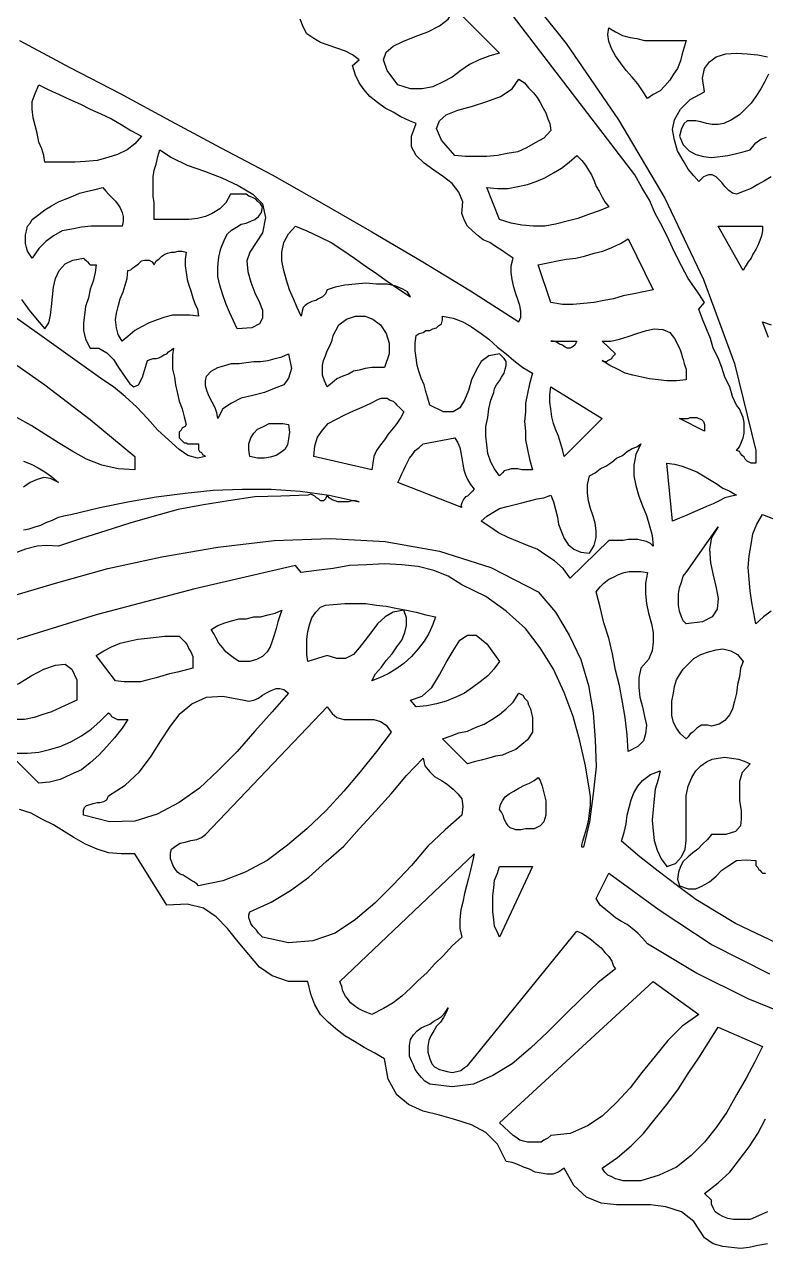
# Model space of a CAD drawing. Extents: x 0.03 to 9.22, y 0.02 to 5.11.
# Drawn here: x 7.614 to 8.38, y 0.022 to 1.288 of the extents above; entities that cross this region are included whole.
import ezdxf

# ---------------------------------------------------------------- set-up
doc = ezdxf.new("R2010")
doc.units = 0
doc.layers.add('1', color=7, linetype='Continuous')

msp = doc.modelspace()

# ---------------------------------------------------------------- linework, layer by layer
for points in [[(7.609, 1.271), (7.661, 1.243), (7.713, 1.216), (7.765, 1.188), (7.817, 1.16), (7.87, 1.132), (7.921, 1.103), (7.973, 1.073), (8.024, 1.043), (8.075, 1.012), (8.125, 0.98), (8.127, 0.985), (8.127, 0.991), (8.126, 0.997), (8.124, 1.003), (8.122, 1.009), (8.12, 1.016), (8.118, 1.024), (8.117, 1.031), (8.117, 1.038), (8.119, 1.046), (8.113, 1.05), (8.107, 1.054), (8.101, 1.058), (8.095, 1.062), (8.088, 1.065), (8.083, 1.069), (8.077, 1.074), (8.072, 1.079), (8.069, 1.085), (8.066, 1.092), (8.067, 1.104), (8.063, 1.114), (8.056, 1.123), (8.047, 1.13), (8.037, 1.137), (8.027, 1.144), (8.019, 1.152), (8.014, 1.161), (8.014, 1.172), (8.019, 1.185), (8.012, 1.188), (8.003, 1.192), (7.995, 1.197), (7.987, 1.201), (7.979, 1.207), (7.971, 1.213), (7.965, 1.22), (7.96, 1.227), (7.956, 1.235), (7.953, 1.245), (7.96, 1.251), (7.953, 1.256), (7.946, 1.26), (7.937, 1.263), (7.928, 1.266), (7.92, 1.269), (7.913, 1.273), (7.906, 1.278), (7.902, 1.285), (7.899, 1.293)], [(8.382, 0.027), (8.372, 0.025), (8.363, 0.023), (8.354, 0.022), (8.345, 0.023), (8.336, 0.024), (8.326, 0.027), (8.317, 0.033), (8.306, 0.05), (8.293, 0.06), (8.277, 0.065), (8.261, 0.067), (8.244, 0.067), (8.226, 0.067), (8.21, 0.069), (8.195, 0.075), (8.182, 0.087), (8.172, 0.105), (8.166, 0.101), (8.16, 0.099), (8.154, 0.099), (8.148, 0.1), (8.142, 0.101), (8.136, 0.104), (8.13, 0.106), (8.124, 0.109), (8.118, 0.111), (8.112, 0.112), (8.103, 0.13), (8.091, 0.142), (8.076, 0.15), (8.06, 0.155), (8.043, 0.16), (8.026, 0.164), (8.011, 0.171), (7.999, 0.181), (7.99, 0.197), (7.986, 0.218), (7.976, 0.224), (7.965, 0.23), (7.955, 0.236), (7.945, 0.242), (7.936, 0.249), (7.928, 0.256), (7.92, 0.264), (7.914, 0.274), (7.91, 0.285), (7.907, 0.298), (7.887, 0.298), (7.87, 0.304), (7.857, 0.313), (7.846, 0.326), (7.835, 0.339), (7.824, 0.353), (7.812, 0.365), (7.799, 0.374), (7.782, 0.378), (7.761, 0.377), (7.728, 0.43), (7.714, 0.43), (7.701, 0.431), (7.689, 0.435), (7.677, 0.44), (7.665, 0.447), (7.655, 0.453), (7.644, 0.46), (7.632, 0.466), (7.621, 0.472), (7.609, 0.476)]]:
    msp.add_lwpolyline(points)
at = {"layer": '1'}
for points in [[(8.114, 1.343), (8.174, 1.268), (8.228, 1.189), (8.276, 1.108), (8.316, 1.024), (8.348, 0.937), (8.37, 0.847), (8.37, 0.834), (8.367, 0.834), (8.365, 0.834), (8.363, 0.835), (8.361, 0.836), (8.359, 0.838), (8.358, 0.84), (8.356, 0.842), (8.354, 0.844), (8.353, 0.846), (8.35, 0.847), (8.353, 0.851), (8.355, 0.855), (8.357, 0.86), (8.358, 0.865), (8.358, 0.87), (8.358, 0.876), (8.357, 0.881), (8.355, 0.886), (8.353, 0.89), (8.35, 0.894), (8.346, 0.903), (8.343, 0.913), (8.338, 0.923), (8.335, 0.933), (8.331, 0.943), (8.326, 0.953), (8.323, 0.963), (8.319, 0.973), (8.315, 0.983), (8.311, 0.993), (8.317, 1), (8.309, 1.012), (8.3, 1.025), (8.293, 1.038), (8.286, 1.052), (8.28, 1.065), (8.273, 1.079), (8.266, 1.092), (8.26, 1.106), (8.252, 1.119), (8.245, 1.132), (8.107, 1.312)], [(8.105, 1.258), (8.095, 1.255), (8.084, 1.251), (8.074, 1.246), (8.065, 1.24), (8.056, 1.233), (8.046, 1.228), (8.036, 1.223), (8.025, 1.221), (8.013, 1.221), (8, 1.225), (7.989, 1.24), (7.985, 1.251), (7.988, 1.259), (7.995, 1.265), (8.005, 1.27), (8.018, 1.275), (8.031, 1.28), (8.043, 1.286), (8.052, 1.293), (8.059, 1.304), (8.105, 1.258)], [(8.298, 1.271), (8.296, 1.264), (8.294, 1.257), (8.292, 1.25), (8.289, 1.242), (8.285, 1.236), (8.281, 1.23), (8.276, 1.224), (8.271, 1.219), (8.264, 1.215), (8.258, 1.211), (8.253, 1.219), (8.248, 1.226), (8.242, 1.233), (8.236, 1.24), (8.23, 1.248), (8.225, 1.255), (8.221, 1.262), (8.218, 1.27), (8.217, 1.277), (8.218, 1.284), (8.225, 1.28), (8.232, 1.276), (8.24, 1.274), (8.247, 1.273), (8.255, 1.271), (8.264, 1.271), (8.272, 1.271), (8.281, 1.271), (8.289, 1.271), (8.298, 1.271)], [(8.386, 1.13), (8.379, 1.126), (8.372, 1.122), (8.365, 1.118), (8.358, 1.115), (8.35, 1.112), (8.346, 1.113), (8.342, 1.116), (8.338, 1.12), (8.335, 1.124), (8.332, 1.127), (8.329, 1.13), (8.325, 1.132), (8.321, 1.132), (8.316, 1.13), (8.311, 1.125), (8.306, 1.131), (8.3, 1.138), (8.295, 1.147), (8.289, 1.157), (8.286, 1.168), (8.284, 1.179), (8.286, 1.189), (8.292, 1.2), (8.302, 1.21), (8.317, 1.218), (8.315, 1.232), (8.317, 1.242), (8.322, 1.249), (8.329, 1.254), (8.339, 1.257), (8.35, 1.258), (8.361, 1.257), (8.372, 1.256), (8.382, 1.254)], [(8.158, 1.178), (8.151, 1.17), (8.142, 1.165), (8.133, 1.16), (8.124, 1.156), (8.113, 1.154), (8.103, 1.152), (8.092, 1.151), (8.081, 1.151), (8.07, 1.151), (8.059, 1.152), (8.045, 1.168), (8.04, 1.18), (8.043, 1.188), (8.05, 1.194), (8.062, 1.199), (8.077, 1.203), (8.092, 1.208), (8.106, 1.213), (8.118, 1.221), (8.125, 1.231), (8.131, 1.227), (8.135, 1.222), (8.14, 1.217), (8.144, 1.212), (8.147, 1.207), (8.15, 1.201), (8.153, 1.196), (8.155, 1.19), (8.157, 1.185), (8.158, 1.178)], [(8.383, 1.236), (8.379, 1.228), (8.375, 1.221), (8.37, 1.213), (8.365, 1.206), (8.359, 1.2), (8.353, 1.194), (8.345, 1.189), (8.337, 1.185), (8.331, 1.184), (8.325, 1.184), (8.319, 1.185), (8.313, 1.187), (8.308, 1.188), (8.303, 1.188), (8.299, 1.188), (8.296, 1.185), (8.293, 1.18), (8.291, 1.172), (8.295, 1.163), (8.301, 1.157), (8.308, 1.153), (8.316, 1.151), (8.324, 1.15), (8.333, 1.151), (8.341, 1.152), (8.35, 1.154), (8.357, 1.156), (8.364, 1.158), (8.37, 1.165), (8.375, 1.169), (8.381, 1.171)], [(7.735, 1.172), (7.728, 1.164), (7.72, 1.158), (7.71, 1.153), (7.7, 1.15), (7.689, 1.147), (7.677, 1.146), (7.666, 1.145), (7.655, 1.145), (7.644, 1.145), (7.635, 1.145), (7.634, 1.152), (7.632, 1.159), (7.629, 1.166), (7.627, 1.175), (7.625, 1.183), (7.623, 1.191), (7.622, 1.2), (7.622, 1.208), (7.625, 1.216), (7.629, 1.225), (7.639, 1.22), (7.65, 1.215), (7.661, 1.21), (7.672, 1.205), (7.682, 1.2), (7.693, 1.195), (7.704, 1.19), (7.714, 1.184), (7.724, 1.178), (7.735, 1.172)], [(7.847, 1.052), (7.844, 1.043), (7.845, 1.032), (7.848, 1.021), (7.852, 1.01), (7.857, 1), (7.86, 0.992), (7.86, 0.984), (7.857, 0.978), (7.849, 0.974), (7.834, 0.973), (7.83, 0.981), (7.826, 0.99), (7.822, 0.999), (7.819, 1.008), (7.816, 1.018), (7.814, 1.027), (7.814, 1.037), (7.815, 1.047), (7.817, 1.056), (7.821, 1.066), (7.824, 1.071), (7.828, 1.075), (7.833, 1.078), (7.838, 1.081), (7.843, 1.082), (7.848, 1.084), (7.852, 1.086), (7.856, 1.089), (7.859, 1.093), (7.86, 1.099), (7.858, 1.102), (7.855, 1.105), (7.853, 1.107), (7.849, 1.109), (7.846, 1.11), (7.843, 1.112), (7.839, 1.112), (7.835, 1.112), (7.831, 1.112), (7.827, 1.112), (7.822, 1.103), (7.816, 1.097), (7.808, 1.092), (7.801, 1.089), (7.793, 1.087), (7.784, 1.086), (7.775, 1.086), (7.766, 1.086), (7.757, 1.086), (7.748, 1.086), (7.748, 1.095), (7.748, 1.103), (7.747, 1.11), (7.747, 1.117), (7.747, 1.123), (7.747, 1.13), (7.748, 1.137), (7.75, 1.143), (7.752, 1.151), (7.754, 1.158), (7.766, 1.15), (7.782, 1.142), (7.8, 1.136), (7.818, 1.129), (7.835, 1.121), (7.85, 1.112), (7.86, 1.102), (7.863, 1.088), (7.86, 1.072), (7.847, 1.052)], [(8.218, 1.099), (8.208, 1.095), (8.197, 1.091), (8.186, 1.087), (8.175, 1.084), (8.163, 1.081), (8.152, 1.079), (8.14, 1.079), (8.128, 1.08), (8.117, 1.082), (8.105, 1.086), (8.092, 1.119), (8.103, 1.118), (8.114, 1.118), (8.124, 1.12), (8.134, 1.122), (8.143, 1.125), (8.152, 1.129), (8.161, 1.134), (8.169, 1.139), (8.177, 1.145), (8.185, 1.152), (8.19, 1.147), (8.194, 1.142), (8.197, 1.137), (8.2, 1.132), (8.203, 1.126), (8.205, 1.12), (8.208, 1.115), (8.211, 1.109), (8.214, 1.104), (8.218, 1.099)], [(7.715, 1.079), (7.704, 1.079), (7.693, 1.079), (7.683, 1.079), (7.673, 1.078), (7.663, 1.076), (7.653, 1.074), (7.644, 1.069), (7.636, 1.063), (7.629, 1.056), (7.622, 1.046), (7.62, 1.049), (7.617, 1.053), (7.616, 1.057), (7.615, 1.061), (7.615, 1.066), (7.615, 1.07), (7.616, 1.074), (7.617, 1.079), (7.62, 1.082), (7.622, 1.086), (7.629, 1.091), (7.635, 1.096), (7.642, 1.1), (7.649, 1.104), (7.656, 1.107), (7.664, 1.11), (7.671, 1.113), (7.679, 1.115), (7.687, 1.117), (7.695, 1.119), (7.698, 1.115), (7.701, 1.112), (7.705, 1.108), (7.708, 1.105), (7.711, 1.101), (7.713, 1.098), (7.715, 1.093), (7.716, 1.089), (7.716, 1.084), (7.715, 1.079)], [(8.013, 1.006), (8.01, 1.011), (8.005, 1.014), (7.998, 1.017), (7.989, 1.019), (7.978, 1.019), (7.967, 1.02), (7.956, 1.019), (7.945, 1.018), (7.935, 1.016), (7.927, 1.013), (7.925, 1.009), (7.922, 1.006), (7.918, 1.004), (7.915, 1.002), (7.911, 1.001), (7.907, 0.999), (7.904, 0.997), (7.902, 0.995), (7.901, 0.991), (7.9, 0.986), (7.896, 0.995), (7.892, 1.004), (7.888, 1.013), (7.885, 1.023), (7.882, 1.033), (7.88, 1.043), (7.88, 1.052), (7.882, 1.062), (7.887, 1.071), (7.894, 1.079), (7.906, 1.074), (7.919, 1.068), (7.931, 1.062), (7.943, 1.054), (7.955, 1.046), (7.966, 1.038), (7.978, 1.03), (7.989, 1.022), (8.001, 1.014), (8.013, 1.006)], [(8.377, 1.079), (8.377, 1.074), (8.376, 1.069), (8.374, 1.064), (8.372, 1.059), (8.37, 1.055), (8.367, 1.05), (8.365, 1.046), (8.362, 1.042), (8.359, 1.037), (8.357, 1.033), (8.331, 1.079), (8.377, 1.079)], [(8.264, 1.013), (8.254, 1.011), (8.244, 1.009), (8.233, 1.007), (8.223, 1.004), (8.213, 1.002), (8.203, 1), (8.192, 0.999), (8.181, 0.998), (8.17, 0.998), (8.158, 1), (8.145, 1.039), (8.155, 1.041), (8.165, 1.043), (8.174, 1.045), (8.184, 1.046), (8.193, 1.048), (8.203, 1.051), (8.212, 1.053), (8.221, 1.057), (8.23, 1.061), (8.238, 1.066), (8.264, 1.013)], [(7.781, 1.052), (7.78, 1.045), (7.78, 1.038), (7.781, 1.031), (7.782, 1.024), (7.784, 1.018), (7.786, 1.012), (7.788, 1.005), (7.79, 0.999), (7.793, 0.993), (7.794, 0.986), (7.785, 0.987), (7.776, 0.987), (7.767, 0.987), (7.759, 0.985), (7.751, 0.982), (7.743, 0.979), (7.735, 0.975), (7.728, 0.971), (7.721, 0.965), (7.715, 0.96), (7.711, 0.967), (7.709, 0.974), (7.708, 0.982), (7.709, 0.989), (7.711, 0.996), (7.713, 1.004), (7.716, 1.011), (7.718, 1.018), (7.72, 1.025), (7.721, 1.033), (7.724, 1.034), (7.726, 1.036), (7.729, 1.038), (7.732, 1.04), (7.735, 1.043), (7.738, 1.044), (7.74, 1.044), (7.743, 1.044), (7.746, 1.042), (7.748, 1.039), (7.75, 1.043), (7.753, 1.045), (7.756, 1.048), (7.759, 1.05), (7.762, 1.051), (7.766, 1.052), (7.769, 1.052), (7.773, 1.053), (7.777, 1.053), (7.781, 1.052)], [(7.635, 0.973), (7.639, 0.979), (7.641, 0.987), (7.642, 0.996), (7.643, 1.006), (7.644, 1.016), (7.646, 1.025), (7.65, 1.033), (7.656, 1.04), (7.664, 1.044), (7.675, 1.046), (7.676, 1.045), (7.678, 1.043), (7.679, 1.042), (7.681, 1.04), (7.682, 1.039), (7.684, 1.039), (7.686, 1.039), (7.688, 1.039), (7.687, 1.031), (7.685, 1.022), (7.682, 1.014), (7.68, 1.005), (7.677, 0.996), (7.676, 0.987), (7.675, 0.979), (7.675, 0.971), (7.677, 0.962), (7.682, 0.953), (7.691, 0.953), (7.699, 0.948), (7.706, 0.941), (7.712, 0.932), (7.718, 0.923), (7.723, 0.916), (7.727, 0.913), (7.732, 0.915), (7.736, 0.923), (7.741, 0.94), (7.744, 0.941), (7.747, 0.942), (7.75, 0.942), (7.753, 0.943), (7.755, 0.944), (7.758, 0.946), (7.761, 0.947), (7.763, 0.949), (7.766, 0.951), (7.768, 0.953), (7.767, 0.946), (7.767, 0.939), (7.767, 0.931), (7.769, 0.923), (7.77, 0.915), (7.772, 0.906), (7.774, 0.898), (7.777, 0.89), (7.779, 0.882), (7.781, 0.874), (7.78, 0.872), (7.778, 0.871), (7.777, 0.87), (7.776, 0.868), (7.774, 0.866), (7.774, 0.865), (7.774, 0.862), (7.774, 0.86), (7.776, 0.858), (7.777, 0.857), (7.779, 0.855), (7.781, 0.855), (7.783, 0.854), (7.786, 0.854), (7.788, 0.854), (7.791, 0.854), (7.794, 0.854), (7.794, 0.852), (7.794, 0.85), (7.794, 0.848), (7.795, 0.846), (7.797, 0.845), (7.798, 0.843), (7.8, 0.842), (7.801, 0.841), (7.793, 0.839), (7.783, 0.842), (7.774, 0.848), (7.763, 0.858), (7.752, 0.868), (7.741, 0.88), (7.73, 0.892), (7.718, 0.903), (7.706, 0.913), (7.695, 0.92), (7.556, 1.019)], [(7.611, 1.003), (7.619, 0.992), (7.627, 0.982), (7.635, 0.973)], [(7.986, 0.933), (7.98, 0.933), (7.973, 0.933), (7.966, 0.932), (7.96, 0.93), (7.954, 0.929), (7.949, 0.926), (7.943, 0.924), (7.937, 0.921), (7.932, 0.917), (7.927, 0.913), (7.924, 0.919), (7.922, 0.925), (7.922, 0.93), (7.922, 0.935), (7.923, 0.94), (7.925, 0.945), (7.927, 0.95), (7.93, 0.956), (7.932, 0.961), (7.933, 0.966), (7.939, 0.977), (7.947, 0.983), (7.956, 0.986), (7.966, 0.986), (7.974, 0.983), (7.982, 0.977), (7.988, 0.968), (7.991, 0.958), (7.991, 0.947), (7.986, 0.933)], [(8.139, 0.927), (8.136, 0.916), (8.134, 0.906), (8.132, 0.896), (8.132, 0.887), (8.131, 0.877), (8.132, 0.867), (8.132, 0.858), (8.134, 0.848), (8.136, 0.838), (8.139, 0.827), (8.135, 0.827), (8.132, 0.827), (8.128, 0.827), (8.124, 0.828), (8.12, 0.828), (8.117, 0.828), (8.114, 0.827), (8.11, 0.826), (8.108, 0.824), (8.105, 0.821), (8.1, 0.828), (8.096, 0.835), (8.093, 0.844), (8.092, 0.853), (8.091, 0.862), (8.091, 0.872), (8.093, 0.881), (8.094, 0.89), (8.096, 0.899), (8.099, 0.907), (8.1, 0.911), (8.102, 0.915), (8.105, 0.919), (8.107, 0.923), (8.11, 0.927), (8.111, 0.931), (8.112, 0.935), (8.112, 0.939), (8.11, 0.942), (8.105, 0.947), (8.094, 0.945), (8.086, 0.939), (8.081, 0.93), (8.076, 0.92), (8.073, 0.909), (8.069, 0.899), (8.064, 0.891), (8.057, 0.887), (8.047, 0.887), (8.033, 0.894), (8.031, 0.901), (8.029, 0.908), (8.027, 0.915), (8.024, 0.922), (8.022, 0.928), (8.02, 0.935), (8.019, 0.943), (8.018, 0.95), (8.018, 0.958), (8.019, 0.966), (8.022, 0.968), (8.026, 0.969), (8.029, 0.971), (8.033, 0.971), (8.036, 0.973), (8.04, 0.974), (8.042, 0.976), (8.045, 0.978), (8.046, 0.982), (8.046, 0.986), (8.057, 0.984), (8.067, 0.98), (8.076, 0.975), (8.086, 0.968), (8.094, 0.962), (8.103, 0.954), (8.112, 0.947), (8.12, 0.94), (8.129, 0.933), (8.139, 0.927)], [(8.383, 0.964), (8.377, 0.98), (8.386, 0.977)], [(8.298, 0.92), (8.288, 0.919), (8.278, 0.919), (8.269, 0.92), (8.26, 0.921), (8.252, 0.923), (8.243, 0.925), (8.235, 0.927), (8.227, 0.931), (8.219, 0.935), (8.211, 0.94), (8.213, 0.939), (8.216, 0.939), (8.217, 0.94), (8.219, 0.941), (8.221, 0.942), (8.222, 0.944), (8.223, 0.945), (8.225, 0.947), (8.211, 0.96), (8.22, 0.96), (8.229, 0.962), (8.238, 0.965), (8.247, 0.968), (8.257, 0.971), (8.265, 0.973), (8.274, 0.972), (8.281, 0.969), (8.286, 0.963), (8.291, 0.953), (8.292, 0.95), (8.293, 0.947), (8.294, 0.944), (8.295, 0.941), (8.296, 0.937), (8.297, 0.934), (8.298, 0.931), (8.298, 0.927), (8.298, 0.924), (8.298, 0.92)], [(8.185, 0.96), (8.183, 0.956), (8.18, 0.954), (8.178, 0.953), (8.175, 0.953), (8.173, 0.954), (8.17, 0.956), (8.167, 0.957), (8.164, 0.959), (8.161, 0.96), (8.158, 0.96), (8.185, 0.96)], [(7.586, 0.949), (7.635, 0.915), (7.682, 0.879), (7.728, 0.841)], [(7.887, 0.947), (7.89, 0.932), (7.887, 0.922), (7.882, 0.915), (7.872, 0.911), (7.862, 0.907), (7.85, 0.904), (7.838, 0.901), (7.828, 0.896), (7.819, 0.89), (7.814, 0.88), (7.813, 0.886), (7.811, 0.891), (7.808, 0.897), (7.805, 0.903), (7.803, 0.908), (7.801, 0.914), (7.801, 0.919), (7.802, 0.924), (7.807, 0.929), (7.814, 0.933), (7.821, 0.935), (7.828, 0.937), (7.836, 0.937), (7.843, 0.938), (7.851, 0.939), (7.858, 0.939), (7.866, 0.94), (7.873, 0.942), (7.88, 0.944), (7.887, 0.947)], [(8.172, 0.841), (8.17, 0.848), (8.168, 0.855), (8.166, 0.862), (8.163, 0.869), (8.161, 0.875), (8.159, 0.882), (8.158, 0.89), (8.157, 0.897), (8.157, 0.905), (8.158, 0.913), (8.211, 0.88), (8.172, 0.841)], [(8.006, 0.887), (8.003, 0.881), (7.999, 0.875), (7.995, 0.87), (7.99, 0.864), (7.986, 0.858), (7.982, 0.853), (7.978, 0.847), (7.975, 0.841), (7.974, 0.834), (7.973, 0.827), (7.913, 0.841), (7.914, 0.852), (7.917, 0.861), (7.922, 0.868), (7.928, 0.875), (7.936, 0.879), (7.945, 0.884), (7.954, 0.888), (7.963, 0.892), (7.972, 0.896), (7.98, 0.9), (7.983, 0.901), (7.986, 0.901), (7.989, 0.901), (7.992, 0.899), (7.995, 0.898), (7.997, 0.896), (7.999, 0.894), (8.002, 0.891), (8.004, 0.889), (8.006, 0.887)], [(7.728, 0.841), (7.728, 0.827), (7.711, 0.828), (7.694, 0.832), (7.678, 0.838), (7.664, 0.846), (7.649, 0.855), (7.635, 0.864), (7.621, 0.873), (7.606, 0.881)], [(7.887, 0.874), (7.888, 0.866), (7.887, 0.859), (7.886, 0.853), (7.883, 0.848), (7.879, 0.845), (7.874, 0.842), (7.868, 0.84), (7.862, 0.839), (7.855, 0.839), (7.847, 0.841), (7.846, 0.848), (7.846, 0.854), (7.848, 0.86), (7.851, 0.865), (7.855, 0.869), (7.861, 0.872), (7.867, 0.875), (7.874, 0.875), (7.881, 0.875), (7.887, 0.874)], [(8.317, 0.874), (8.317, 0.867), (8.291, 0.88), (8.294, 0.88), (8.297, 0.88), (8.3, 0.88), (8.302, 0.881), (8.306, 0.881), (8.309, 0.881), (8.311, 0.88), (8.314, 0.879), (8.316, 0.877), (8.317, 0.874)], [(8.079, 0.807), (8.077, 0.805), (8.076, 0.804), (8.074, 0.802), (8.072, 0.8), (8.07, 0.799), (8.068, 0.797), (8.067, 0.795), (8.066, 0.793), (8.065, 0.79), (8.066, 0.788), (8, 0.814), (8.002, 0.818), (8.004, 0.823), (8.006, 0.827), (8.008, 0.831), (8.01, 0.835), (8.012, 0.839), (8.015, 0.843), (8.018, 0.847), (8.022, 0.85), (8.026, 0.854), (8.059, 0.86), (8.062, 0.855), (8.064, 0.85), (8.065, 0.845), (8.066, 0.839), (8.067, 0.833), (8.068, 0.827), (8.07, 0.822), (8.072, 0.817), (8.075, 0.812), (8.079, 0.807)], [(8.251, 0.854), (8.246, 0.843), (8.244, 0.832), (8.244, 0.821), (8.246, 0.811), (8.249, 0.8), (8.253, 0.79), (8.257, 0.78), (8.26, 0.769), (8.263, 0.759), (8.264, 0.748), (8.261, 0.751), (8.257, 0.753), (8.252, 0.754), (8.248, 0.755), (8.243, 0.755), (8.238, 0.755), (8.233, 0.754), (8.228, 0.754), (8.223, 0.754), (8.218, 0.754), (8.178, 0.715), (8.171, 0.725), (8.162, 0.733), (8.153, 0.739), (8.144, 0.745), (8.134, 0.749), (8.124, 0.753), (8.114, 0.757), (8.104, 0.762), (8.095, 0.768), (8.086, 0.774), (8.092, 0.779), (8.098, 0.783), (8.105, 0.787), (8.113, 0.789), (8.12, 0.791), (8.128, 0.793), (8.136, 0.795), (8.144, 0.797), (8.151, 0.798), (8.158, 0.801), (8.161, 0.794), (8.163, 0.786), (8.165, 0.778), (8.166, 0.771), (8.169, 0.763), (8.172, 0.756), (8.176, 0.75), (8.182, 0.745), (8.189, 0.742), (8.198, 0.741), (8.203, 0.749), (8.205, 0.757), (8.205, 0.764), (8.204, 0.772), (8.202, 0.779), (8.199, 0.787), (8.197, 0.795), (8.196, 0.803), (8.196, 0.812), (8.198, 0.821), (8.204, 0.824), (8.209, 0.828), (8.215, 0.831), (8.221, 0.835), (8.226, 0.839), (8.232, 0.842), (8.237, 0.846), (8.242, 0.849), (8.247, 0.851), (8.251, 0.854)], [(7.613, 0.836), (7.621, 0.833), (7.628, 0.829), (7.635, 0.825), (7.642, 0.82), (7.649, 0.814)], [(8.35, 0.801), (8.345, 0.8), (8.338, 0.798), (8.332, 0.795), (8.326, 0.792), (8.319, 0.789), (8.312, 0.786), (8.305, 0.783), (8.298, 0.78), (8.291, 0.777), (8.284, 0.774), (8.278, 0.834), (8.286, 0.833), (8.294, 0.831), (8.301, 0.828), (8.309, 0.825), (8.316, 0.821), (8.322, 0.817), (8.329, 0.813), (8.336, 0.808), (8.343, 0.805), (8.35, 0.801)], [(7.649, 0.814), (7.641, 0.818), (7.634, 0.819), (7.627, 0.817), (7.62, 0.814), (7.613, 0.809)], [(7.96, 0.794), (7.956, 0.795), (7.953, 0.795), (7.949, 0.794), (7.945, 0.794), (7.942, 0.794), (7.938, 0.794), (7.935, 0.795), (7.932, 0.796), (7.929, 0.798), (7.927, 0.801), (7.925, 0.797), (7.923, 0.795), (7.921, 0.795), (7.92, 0.795), (7.918, 0.797), (7.916, 0.798), (7.914, 0.8), (7.912, 0.801), (7.91, 0.802), (7.907, 0.801), (7.879, 0.8), (7.852, 0.799), (7.825, 0.795), (7.799, 0.791), (7.773, 0.786), (7.748, 0.779), (7.723, 0.772), (7.698, 0.764), (7.673, 0.756), (7.649, 0.748), (7.637, 0.749), (7.627, 0.748), (7.615, 0.745), (7.604, 0.741)], [(7.613, 0.765), (7.619, 0.766), (7.625, 0.768), (7.631, 0.77), (7.637, 0.773), (7.643, 0.775), (7.649, 0.778), (7.656, 0.78), (7.662, 0.781), (7.692, 0.788), (7.721, 0.794), (7.75, 0.799), (7.78, 0.803), (7.809, 0.806), (7.839, 0.807), (7.869, 0.807), (7.899, 0.805), (7.929, 0.801), (7.96, 0.794)], [(8.386, 0.681), (8.378, 0.675), (8.37, 0.668), (8.368, 0.679), (8.366, 0.69), (8.364, 0.702), (8.363, 0.714), (8.362, 0.726), (8.363, 0.738), (8.365, 0.75), (8.367, 0.761), (8.371, 0.771), (8.377, 0.781), (8.412, 0.767)], [(8.298, 0.668), (8.295, 0.671), (8.293, 0.675), (8.291, 0.681), (8.29, 0.687), (8.29, 0.693), (8.29, 0.699), (8.291, 0.705), (8.293, 0.711), (8.295, 0.717), (8.298, 0.721), (8.331, 0.768), (8.324, 0.757), (8.322, 0.745), (8.323, 0.731), (8.326, 0.718), (8.329, 0.705), (8.331, 0.694), (8.33, 0.683), (8.325, 0.675), (8.315, 0.67), (8.298, 0.668)], [(7.596, 0.695), (7.646, 0.71), (7.7, 0.725), (7.756, 0.737), (7.814, 0.747), (7.872, 0.754), (7.93, 0.756), (7.987, 0.753), (8.043, 0.743), (8.096, 0.726), (8.145, 0.701)], [(8.145, 0.701), (8.163, 0.68), (8.177, 0.656), (8.189, 0.631), (8.197, 0.604), (8.202, 0.576), (8.204, 0.548), (8.205, 0.52), (8.202, 0.492), (8.198, 0.463), (8.192, 0.437), (8.19, 0.437), (8.19, 0.439), (8.191, 0.443), (8.193, 0.449), (8.195, 0.456), (8.197, 0.464), (8.198, 0.472), (8.199, 0.48), (8.199, 0.489), (8.198, 0.496), (8.194, 0.521), (8.188, 0.547), (8.181, 0.572), (8.172, 0.597), (8.161, 0.621), (8.147, 0.643), (8.132, 0.663), (8.112, 0.681), (8.091, 0.696), (8.066, 0.708), (8.052, 0.717), (8.037, 0.723), (8.021, 0.727), (8.004, 0.729), (7.986, 0.73), (7.968, 0.729), (7.95, 0.728), (7.933, 0.725), (7.916, 0.723), (7.9, 0.721), (7.894, 0.728), (7.79, 0.704), (7.688, 0.677), (7.588, 0.646)], [(8.258, 0.721), (8.256, 0.71), (8.256, 0.699), (8.257, 0.689), (8.259, 0.679), (8.262, 0.668), (8.264, 0.659), (8.264, 0.649), (8.263, 0.64), (8.259, 0.631), (8.251, 0.622), (8.249, 0.612), (8.249, 0.602), (8.25, 0.592), (8.253, 0.582), (8.255, 0.572), (8.257, 0.563), (8.256, 0.554), (8.254, 0.547), (8.248, 0.541), (8.238, 0.536), (8.237, 0.553), (8.235, 0.571), (8.232, 0.587), (8.229, 0.604), (8.225, 0.62), (8.222, 0.637), (8.218, 0.653), (8.213, 0.669), (8.209, 0.685), (8.205, 0.701), (8.209, 0.706), (8.213, 0.71), (8.218, 0.714), (8.223, 0.716), (8.228, 0.719), (8.234, 0.721), (8.239, 0.722), (8.245, 0.722), (8.251, 0.722), (8.258, 0.721)], [(8.039, 0.675), (8.036, 0.667), (8.032, 0.658), (8.027, 0.65), (8.021, 0.642), (8.014, 0.634), (8.006, 0.627), (7.998, 0.621), (7.99, 0.616), (7.981, 0.612), (7.973, 0.609), (7.977, 0.616), (7.983, 0.623), (7.988, 0.63), (7.994, 0.637), (7.999, 0.644), (8.004, 0.651), (8.007, 0.659), (8.009, 0.666), (8.009, 0.674), (8.006, 0.682), (7.995, 0.68), (7.987, 0.675), (7.979, 0.668), (7.973, 0.66), (7.966, 0.651), (7.96, 0.643), (7.954, 0.636), (7.946, 0.632), (7.937, 0.632), (7.927, 0.635), (7.907, 0.629), (7.906, 0.636), (7.906, 0.644), (7.906, 0.652), (7.907, 0.66), (7.909, 0.668), (7.911, 0.674), (7.915, 0.68), (7.92, 0.685), (7.925, 0.687), (7.933, 0.688), (7.945, 0.689), (7.956, 0.689), (7.967, 0.689), (7.978, 0.687), (7.988, 0.686), (7.998, 0.684), (8.009, 0.682), (8.019, 0.68), (8.029, 0.677), (8.039, 0.675)], [(7.88, 0.682), (7.878, 0.676), (7.876, 0.67), (7.874, 0.663), (7.872, 0.656), (7.87, 0.65), (7.868, 0.644), (7.865, 0.639), (7.86, 0.634), (7.854, 0.631), (7.847, 0.629), (7.842, 0.629), (7.836, 0.629), (7.831, 0.632), (7.827, 0.635), (7.822, 0.639), (7.819, 0.643), (7.815, 0.648), (7.812, 0.653), (7.81, 0.657), (7.807, 0.662), (7.814, 0.666), (7.821, 0.669), (7.828, 0.671), (7.836, 0.673), (7.843, 0.673), (7.851, 0.675), (7.858, 0.675), (7.866, 0.677), (7.873, 0.679), (7.88, 0.682)], [(7.788, 0.622), (7.78, 0.62), (7.772, 0.618), (7.764, 0.616), (7.757, 0.614), (7.75, 0.612), (7.742, 0.61), (7.734, 0.608), (7.725, 0.608), (7.717, 0.608), (7.708, 0.609), (7.688, 0.635), (7.696, 0.64), (7.704, 0.644), (7.713, 0.648), (7.722, 0.65), (7.731, 0.652), (7.741, 0.653), (7.75, 0.654), (7.759, 0.655), (7.767, 0.655), (7.774, 0.655), (7.776, 0.653), (7.778, 0.651), (7.78, 0.649), (7.782, 0.646), (7.784, 0.642), (7.786, 0.639), (7.788, 0.634), (7.788, 0.631), (7.788, 0.626), (7.788, 0.622)], [(8.105, 0.629), (8.099, 0.621), (8.093, 0.614), (8.085, 0.608), (8.077, 0.602), (8.069, 0.596), (8.06, 0.592), (8.05, 0.588), (8.04, 0.585), (8.03, 0.583), (8.019, 0.582), (8.013, 0.589), (8.025, 0.593), (8.035, 0.602), (8.043, 0.615), (8.05, 0.628), (8.057, 0.64), (8.064, 0.651), (8.072, 0.656), (8.081, 0.656), (8.092, 0.647), (8.105, 0.629)], [(8.357, 0.629), (8.354, 0.622), (8.353, 0.613), (8.351, 0.605), (8.35, 0.596), (8.348, 0.588), (8.346, 0.58), (8.343, 0.574), (8.338, 0.568), (8.332, 0.564), (8.324, 0.562), (8.32, 0.563), (8.317, 0.563), (8.314, 0.563), (8.312, 0.562), (8.309, 0.56), (8.307, 0.558), (8.305, 0.556), (8.302, 0.554), (8.3, 0.551), (8.298, 0.549), (8.292, 0.554), (8.288, 0.56), (8.285, 0.566), (8.283, 0.573), (8.283, 0.581), (8.283, 0.588), (8.285, 0.596), (8.286, 0.603), (8.288, 0.61), (8.291, 0.615), (8.295, 0.621), (8.3, 0.626), (8.306, 0.632), (8.313, 0.636), (8.321, 0.639), (8.329, 0.641), (8.336, 0.642), (8.344, 0.64), (8.351, 0.636), (8.357, 0.629)], [(7.668, 0.589), (7.66, 0.585), (7.651, 0.581), (7.642, 0.577), (7.633, 0.574), (7.624, 0.571), (7.614, 0.569), (7.604, 0.569), (7.595, 0.57), (7.585, 0.572), (7.576, 0.576), (7.569, 0.596), (7.581, 0.596), (7.594, 0.6), (7.608, 0.606), (7.621, 0.614), (7.634, 0.621), (7.646, 0.625), (7.656, 0.626), (7.663, 0.621), (7.668, 0.61), (7.668, 0.589)], [(7.887, 0.596), (7.87, 0.577), (7.852, 0.557), (7.834, 0.536), (7.814, 0.516), (7.795, 0.498), (7.774, 0.483), (7.751, 0.471), (7.728, 0.464), (7.702, 0.463), (7.675, 0.47), (7.675, 0.475), (7.676, 0.478), (7.678, 0.48), (7.682, 0.481), (7.685, 0.482), (7.689, 0.483), (7.692, 0.483), (7.696, 0.484), (7.699, 0.486), (7.701, 0.49), (7.718, 0.501), (7.733, 0.515), (7.745, 0.531), (7.755, 0.547), (7.765, 0.562), (7.775, 0.575), (7.787, 0.585), (7.802, 0.592), (7.819, 0.593), (7.841, 0.589), (7.846, 0.588), (7.851, 0.589), (7.856, 0.591), (7.86, 0.594), (7.865, 0.597), (7.869, 0.599), (7.874, 0.601), (7.878, 0.601), (7.882, 0.6), (7.887, 0.596)], [(8.139, 0.556), (8.134, 0.548), (8.128, 0.543), (8.122, 0.538), (8.115, 0.535), (8.108, 0.532), (8.101, 0.531), (8.094, 0.529), (8.086, 0.527), (8.079, 0.525), (8.072, 0.523), (8.046, 0.549), (8.055, 0.552), (8.063, 0.555), (8.072, 0.557), (8.081, 0.561), (8.089, 0.564), (8.097, 0.569), (8.105, 0.574), (8.112, 0.58), (8.119, 0.587), (8.125, 0.596), (8.129, 0.594), (8.131, 0.591), (8.134, 0.588), (8.135, 0.584), (8.137, 0.58), (8.138, 0.575), (8.139, 0.571), (8.139, 0.566), (8.139, 0.561), (8.139, 0.556)], [(7.606, 0.534), (7.617, 0.534), (7.629, 0.535), (7.64, 0.538), (7.651, 0.541), (7.662, 0.546), (7.673, 0.552), (7.683, 0.559), (7.692, 0.567), (7.701, 0.576), (7.703, 0.574), (7.704, 0.572), (7.706, 0.571), (7.708, 0.57), (7.71, 0.569), (7.713, 0.569), (7.716, 0.569), (7.718, 0.569), (7.721, 0.569)], [(7.993, 0.556), (7.978, 0.536), (7.961, 0.515), (7.944, 0.495), (7.926, 0.475), (7.906, 0.456), (7.886, 0.439), (7.865, 0.423), (7.842, 0.411), (7.819, 0.402), (7.794, 0.397), (7.792, 0.399), (7.789, 0.401), (7.786, 0.403), (7.783, 0.405), (7.781, 0.406), (7.778, 0.408), (7.775, 0.409), (7.772, 0.411), (7.77, 0.414), (7.768, 0.417), (7.765, 0.425), (7.765, 0.431), (7.766, 0.435), (7.77, 0.438), (7.775, 0.441), (7.78, 0.442), (7.786, 0.444), (7.792, 0.445), (7.797, 0.447), (7.801, 0.45), (7.927, 0.582), (7.932, 0.575), (7.937, 0.571), (7.944, 0.569), (7.952, 0.569), (7.96, 0.569), (7.968, 0.569), (7.975, 0.569), (7.982, 0.567), (7.988, 0.563), (7.993, 0.556)], [(7.721, 0.569), (7.715, 0.56), (7.707, 0.55), (7.699, 0.541), (7.691, 0.532), (7.682, 0.524), (7.673, 0.517), (7.662, 0.512), (7.651, 0.507), (7.64, 0.504), (7.629, 0.503), (7.596, 0.536)], [(8.066, 0.47), (8.049, 0.455), (8.031, 0.438), (8.014, 0.418), (7.995, 0.398), (7.976, 0.379), (7.956, 0.362), (7.935, 0.348), (7.912, 0.34), (7.887, 0.338), (7.86, 0.344), (7.858, 0.346), (7.856, 0.348), (7.854, 0.351), (7.852, 0.353), (7.85, 0.355), (7.848, 0.358), (7.847, 0.361), (7.846, 0.364), (7.846, 0.367), (7.847, 0.37), (7.869, 0.38), (7.889, 0.392), (7.908, 0.406), (7.926, 0.422), (7.944, 0.438), (7.96, 0.456), (7.977, 0.474), (7.993, 0.492), (8.009, 0.511), (8.026, 0.529), (8.028, 0.521), (8.033, 0.515), (8.038, 0.51), (8.045, 0.506), (8.051, 0.502), (8.057, 0.497), (8.062, 0.492), (8.066, 0.487), (8.067, 0.479), (8.066, 0.47)], [(8.391, 0.338), (8.37, 0.348), (8.349, 0.358), (8.329, 0.37), (8.308, 0.383), (8.289, 0.397), (8.269, 0.412), (8.25, 0.427), (8.231, 0.443), (8.234, 0.452), (8.236, 0.461), (8.237, 0.47), (8.239, 0.478), (8.241, 0.486), (8.244, 0.493), (8.248, 0.5), (8.253, 0.506), (8.261, 0.512), (8.271, 0.516), (8.269, 0.507), (8.266, 0.497), (8.265, 0.487), (8.264, 0.476), (8.263, 0.465), (8.264, 0.454), (8.265, 0.444), (8.268, 0.434), (8.272, 0.425), (8.278, 0.417), (8.287, 0.42), (8.293, 0.427), (8.297, 0.435), (8.298, 0.444), (8.298, 0.456), (8.298, 0.467), (8.298, 0.479), (8.298, 0.49), (8.3, 0.5), (8.304, 0.509), (8.308, 0.516), (8.313, 0.521), (8.319, 0.525), (8.325, 0.528), (8.331, 0.529), (8.338, 0.53), (8.345, 0.529), (8.352, 0.528), (8.358, 0.526), (8.364, 0.523)], [(8.364, 0.523), (8.356, 0.514), (8.353, 0.505), (8.353, 0.495), (8.353, 0.485), (8.355, 0.475), (8.355, 0.466), (8.354, 0.459), (8.349, 0.453), (8.339, 0.45), (8.324, 0.45), (8.32, 0.445), (8.315, 0.44), (8.31, 0.435), (8.305, 0.431), (8.3, 0.427), (8.295, 0.422), (8.292, 0.417), (8.29, 0.411), (8.289, 0.404), (8.291, 0.397), (8.3, 0.394), (8.308, 0.394), (8.315, 0.397), (8.322, 0.401), (8.329, 0.407), (8.335, 0.413), (8.342, 0.418), (8.35, 0.423), (8.36, 0.424), (8.37, 0.423), (8.37, 0.421), (8.37, 0.419), (8.37, 0.418), (8.372, 0.416), (8.373, 0.414), (8.374, 0.413), (8.376, 0.411), (8.377, 0.41), (8.38, 0.41)], [(8.132, 0.456), (8.127, 0.455), (8.122, 0.455), (8.119, 0.456), (8.116, 0.457), (8.114, 0.459), (8.112, 0.462), (8.11, 0.466), (8.109, 0.469), (8.107, 0.473), (8.105, 0.476), (8.106, 0.481), (8.108, 0.485), (8.111, 0.489), (8.115, 0.492), (8.12, 0.495), (8.125, 0.498), (8.131, 0.501), (8.136, 0.503), (8.141, 0.506), (8.145, 0.509), (8.147, 0.506), (8.149, 0.5), (8.151, 0.493), (8.153, 0.485), (8.153, 0.478), (8.153, 0.47), (8.151, 0.463), (8.147, 0.459), (8.141, 0.456), (8.132, 0.456)], [(8.066, 0.344), (8.056, 0.335), (8.047, 0.325), (8.038, 0.316), (8.03, 0.307), (8.021, 0.299), (8.013, 0.291), (8.004, 0.283), (7.995, 0.276), (7.985, 0.27), (7.973, 0.264), (7.968, 0.266), (7.963, 0.268), (7.959, 0.27), (7.955, 0.273), (7.951, 0.276), (7.949, 0.279), (7.946, 0.283), (7.943, 0.288), (7.942, 0.293), (7.94, 0.298), (8.079, 0.43), (8.077, 0.422), (8.075, 0.413), (8.073, 0.405), (8.071, 0.397), (8.069, 0.389), (8.067, 0.38), (8.065, 0.372), (8.064, 0.362), (8.064, 0.353), (8.066, 0.344)], [(8.105, 0.344), (8.103, 0.349), (8.1, 0.355), (8.099, 0.362), (8.098, 0.37), (8.098, 0.378), (8.098, 0.387), (8.099, 0.395), (8.1, 0.403), (8.103, 0.41), (8.105, 0.417), (8.139, 0.417), (8.105, 0.344)], [(8.419, 0.257), (8.362, 0.28), (8.308, 0.307), (8.258, 0.337), (8.253, 0.343), (8.248, 0.348), (8.242, 0.353), (8.237, 0.357), (8.231, 0.36), (8.225, 0.364), (8.22, 0.368), (8.215, 0.372), (8.209, 0.377), (8.205, 0.384), (8.218, 0.41), (8.27, 0.372), (8.325, 0.336), (8.384, 0.306)], [(8.225, 0.311), (8.207, 0.297), (8.19, 0.281), (8.173, 0.264), (8.155, 0.246), (8.137, 0.229), (8.118, 0.213), (8.098, 0.201), (8.078, 0.192), (8.056, 0.189), (8.033, 0.192), (8.028, 0.195), (8.024, 0.199), (8.021, 0.203), (8.018, 0.207), (8.016, 0.212), (8.014, 0.216), (8.012, 0.221), (8.012, 0.227), (8.012, 0.232), (8.013, 0.238), (8.016, 0.243), (8.02, 0.247), (8.024, 0.25), (8.028, 0.252), (8.033, 0.254), (8.037, 0.257), (8.041, 0.259), (8.045, 0.262), (8.049, 0.266), (8.052, 0.271), (8.05, 0.266), (8.047, 0.261), (8.044, 0.256), (8.04, 0.252), (8.037, 0.247), (8.034, 0.242), (8.032, 0.237), (8.031, 0.231), (8.031, 0.225), (8.033, 0.218), (8.035, 0.213), (8.038, 0.21), (8.043, 0.207), (8.047, 0.206), (8.051, 0.205), (8.056, 0.204), (8.061, 0.205), (8.065, 0.206), (8.069, 0.209), (8.072, 0.211), (8.185, 0.35), (8.19, 0.348), (8.195, 0.345), (8.2, 0.341), (8.205, 0.337), (8.21, 0.333), (8.214, 0.328), (8.218, 0.324), (8.221, 0.319), (8.223, 0.314), (8.225, 0.311)], [(8.311, 0.264), (8.294, 0.252), (8.279, 0.237), (8.266, 0.221), (8.252, 0.204), (8.24, 0.188), (8.226, 0.173), (8.211, 0.159), (8.196, 0.149), (8.178, 0.141), (8.158, 0.139), (8.155, 0.136), (8.151, 0.134), (8.148, 0.132), (8.143, 0.132), (8.139, 0.132), (8.134, 0.132), (8.13, 0.133), (8.126, 0.134), (8.122, 0.137), (8.119, 0.139), (8.105, 0.152), (8.264, 0.298), (8.311, 0.264)], [(8.377, 0.231), (8.369, 0.215), (8.36, 0.198), (8.35, 0.181), (8.34, 0.163), (8.329, 0.147), (8.317, 0.132), (8.303, 0.118), (8.288, 0.106), (8.27, 0.098), (8.251, 0.092), (8.247, 0.092), (8.242, 0.092), (8.237, 0.092), (8.233, 0.092), (8.229, 0.093), (8.225, 0.094), (8.221, 0.096), (8.217, 0.098), (8.214, 0.101), (8.211, 0.105), (8.227, 0.116), (8.241, 0.128), (8.254, 0.141), (8.266, 0.156), (8.278, 0.171), (8.29, 0.187), (8.3, 0.203), (8.311, 0.219), (8.321, 0.235), (8.331, 0.251), (8.377, 0.231)], [(8.382, 0.06), (8.364, 0.052), (8.358, 0.052), (8.353, 0.052), (8.347, 0.052), (8.341, 0.053), (8.336, 0.055), (8.332, 0.057), (8.328, 0.06), (8.326, 0.064), (8.324, 0.068), (8.324, 0.072), (8.317, 0.079), (8.331, 0.09), (8.343, 0.101), (8.353, 0.114), (8.363, 0.127), (8.372, 0.141), (8.38, 0.156)]]:
    msp.add_lwpolyline(points, dxfattribs=at)

doc.saveas('drawing.dxf')
